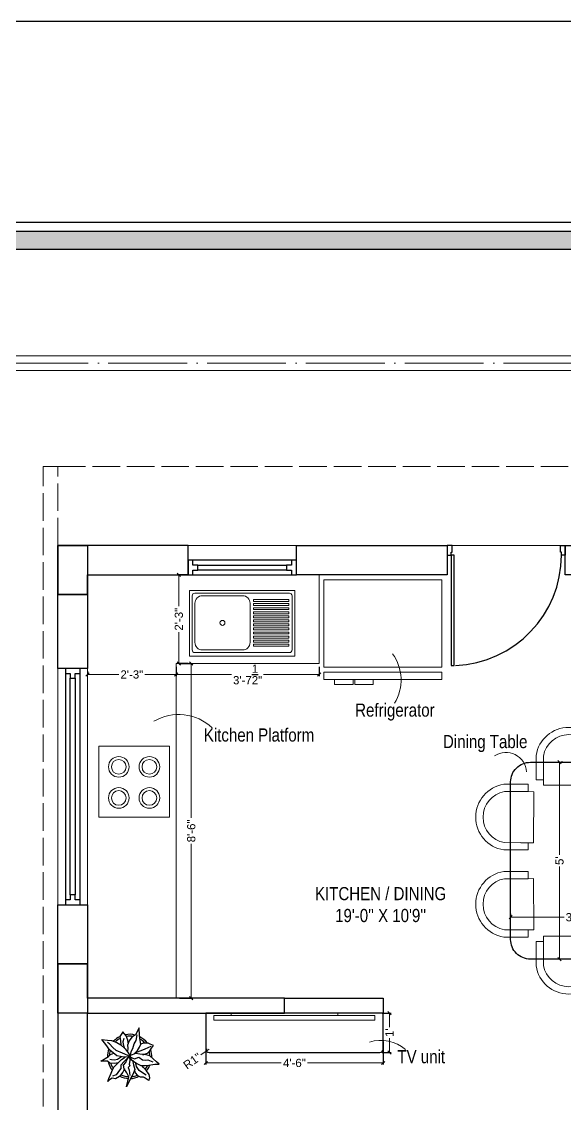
# Model space of a CAD drawing. Header units: millimetres. Extents: x 35877 to 3066687, y -650199 to -40525.
# Drawn here: x 147509 to 147674.5, y -178136.7 to -177806.8 of the extents above; entities that cross this region are included whole.
import ezdxf

# ---------------------------------------------------------------- set-up
doc = ezdxf.new("R2010")
doc.units = ezdxf.units.MM
doc.header["$MEASUREMENT"] = 0
doc.header["$PDMODE"] = 35
doc.linetypes.add('ACAD_ISO02W100', pattern=[15, 12, -3])
doc.linetypes.add('ACAD_ISO04W100', pattern=[30, 24, -3, 0, -3])
doc.layers.get('Defpoints').update_dxf_attribs({"color": 220})
for name, color, linetype in [('AR DOOR', 40, 'Continuous'), ('AR ELE-5', 134, 'Continuous'), ('str coll', 6, 'Continuous')]:
    doc.layers.add(name, color=color, linetype=linetype)
for name, color, linetype, lineweight in [('CENTERLINE ( COLUMN ) ~ DIM', 7, 'Continuous', 9), ('COLUMN', 1, 'Continuous', 30), ('dim05', 1, 'Continuous', 13), ('FIRST FLOOR ( TEXT )', 7, 'Continuous', 9), ('FURNITURE', 32, 'Continuous', 9), ('GROUND FLOOR', 7, 'Continuous', 9), ('GROUND FLOOR  ( PLINE )', 251, 'Continuous', 30), ('Labelling', 1, 'Continuous', 25), ('NAME PLATE', 7, 'Continuous', 25), ('wall', 7, 'Continuous', 30), ('XX~SLAB ( BEAM )~ ( DIM )', 7, 'Continuous', 9)]:
    doc.layers.add(name, color=color, linetype=linetype, lineweight=lineweight)
doc.layers.add('XX~SLAB ( PLINE )', color=251, linetype='Continuous', plot=False)
doc.styles.add('Arial', font='arial.ttf')
doc.styles.add('KATHA', font='swissc.ttf')
doc.styles.get("Standard").update_dxf_attribs({"font": 'arial.ttf', "height": 6})
doc.dimstyles.new('ISO-25', dxfattribs={"dimtxt": 2.5, "dimasz": 1, "dimexe": 0.5, "dimexo": 1, "dimtad": 0, "dimdec": 1, "dimlunit": 4, "dimtxsty": 'Standard', "dimblk": 'OBLIQUE', "dimcen": 2.5, "dimclrd": 1, "dimclre": 1, "dimclrt": 5, "dimadec": 0, "dimazin": 0, "dimtfac": 1, "dimtdec": 1, "dimtmove": 0, "dimatfit": 3, "dimfxl": 1, "dimlwd": -1, "dimarcsym": 0})

# ---------------------------------------------------------------- blocks, each defined once
blk = doc.blocks.new('LAYOUT FILE')
at = {"layer": 'NAME PLATE', "true_color": 0xd39e00}
h = blk.add_hatch(color=42, dxfattribs=at)
h.paths.add_polyline_path([(3346889.83, -513806.18), (3346889.83, -514260.7), (3347535.56, -514260.7), (3347535.56, -513806.18)])
h.paths.add_polyline_path([(3346894.36, -513810.71), (3347531.03, -513810.71), (3347531.03, -514256.17), (3346894.36, -514256.17)], flags=16)
at = {"layer": 'NAME PLATE', "color": 42, "true_color": 0xd39e00}
for points in [[(3346887.56, -513803.91), (3347537.83, -513803.91), (3347537.83, -514262.96), (3346887.56, -514262.96)], [(3346889.83, -513806.18), (3347535.56, -513806.18), (3347535.56, -514260.7), (3346889.83, -514260.7)], [(3346894.36, -513810.71), (3347531.03, -513810.71), (3347531.03, -514256.17), (3346894.36, -514256.17)]]:
    blk.add_lwpolyline(points, close=True, dxfattribs=at)
blk = doc.blocks.new('sf sfs')
at = {"layer": 'FURNITURE', "color": 9, "true_color": 0xc7c8ca, "transparency": 33554687}
blk.add_line((3348685.97, -514612.12), (3348664.42, -514612.12), dxfattribs=at)
blk.add_lwpolyline([(3348664.42, -514612.12), (3348664.42, -514590.57), (3348685.97, -514590.57), (3348685.97, -514612.12)], dxfattribs=at)
for centre, radius in [((3348670.49, -514596.83), 3.14), ((3348670.49, -514596.83), 2.24), ((3348679.82, -514596.83), 3.14), ((3348679.82, -514596.83), 2.24), ((3348670.49, -514606.3), 3.14), ((3348670.49, -514606.3), 2.24), ((3348679.82, -514606.3), 3.14), ((3348679.82, -514606.3), 2.24)]:
    blk.add_circle(centre, radius, dxfattribs=at)
blk = doc.blocks.new('*U116')
for points in [[(-40, 0), (0, 0), (0, 30), (10, 30), (10, 100), (-40, 100)], [(0, 0), (0, -1120), (30, -1120), (30, 0)], [(1160, 0), (1120, 0), (1120, 30), (1110, 30), (1110, 100), (1160, 100)]]:
    blk.add_lwpolyline(points, close=True)
at = {"layer": 'AR ELE-5', "linetype": 'ByBlock', "ltscale": 15}
blk.add_arc((-2, 1), 1122, 272.373, 359.9653, dxfattribs=at)
blk = doc.blocks.new('ARPLS010')
at = {"linetype": 'ByBlock'}
for p, q in [((-0.248, 0.54), (-0.278, 0.467)), ((-0.182, 0.493), (-0.248, 0.54)), ((-0.125, 0.459), (-0.182, 0.493)), ((0.121, 0.605), (-0.013, 0.459)), ((0.091, 0.447), (0.125, 0.522)), ((0.179, 0.666), (0.121, 0.605)), ((0.174, 0.573), (0.179, 0.666)), ((0.2, 0.432), (0.174, 0.573)), ((-0.278, 0.254), (-0.362, 0.24)), ((-0.295, 0.42), (-0.302, 0.309)), ((-0.302, 0.309), (-0.276, 0.258)), ((-0.278, 0.467), (-0.295, 0.42)), ((-0.21, 0.227), (-0.278, 0.254)), ((-0.222, 0.484), (-0.164, 0.347)), ((-0.164, 0.347), (-0.139, 0.295)), ((-0.139, 0.295), (-0.08, 0.131)), ((-0.072, 0.404), (-0.125, 0.459)), ((-0.038, 0.302), (-0.072, 0.404)), ((-0.044, 0.336), (-0.049, 0.232)), ((-0.013, 0.459), (-0.044, 0.336)), ((0.015, 0.209), (0.08, 0.288)), ((0.077, 0.412), (0.091, 0.447)), ((0.082, 0.358), (0.077, 0.412)), ((0.08, 0.288), (0.082, 0.358)), ((0.16, 0.165), (0.204, 0.254)), ((0.203, 0.352), (0.2, 0.432)), ((0.204, 0.254), (0.203, 0.352)), ((0.252, 0.313), (0.216, 0.287)), ((0.33, 0.38), (0.252, 0.313)), ((0.356, 0.269), (0.318, 0.213)), ((0.409, 0.44), (0.33, 0.38)), ((0.425, 0.373), (0.356, 0.269)), ((0.484, 0.459), (0.409, 0.44)), ((0.459, 0.303), (0.485, 0.354)), ((0.459, 0.236), (0.459, 0.303)), ((0.542, 0.434), (0.484, 0.459)), ((0.485, 0.354), (0.533, 0.42)), ((0.533, 0.42), (0.542, 0.434)), ((-0.469, 0.226), (-0.643, 0.216)), ((-0.643, 0.216), (-0.485, 0.134)), ((-0.359, 0.148), (-0.49, 0.172)), ((-0.485, 0.134), (-0.433, 0.051)), ((-0.362, 0.24), (-0.469, 0.226)), ((-0.433, 0.051), (-0.349, -0.011)), ((-0.287, 0.106), (-0.359, 0.148)), ((-0.18, 0.073), (-0.287, 0.106)), ((-0.132, 0.18), (-0.21, 0.227)), ((-0.111, 0.036), (-0.18, 0.073)), ((-0.063, 0.111), (-0.132, 0.18)), ((-0.013, 0.022), (-0.111, 0.036)), ((-0.084, -0.034), (0.007, 0.018)), ((0.003, 0.011), (-0.076, -0.16)), ((-0.049, 0.232), (-0.065, 0.135)), ((-0.065, 0.135), (-0.024, 0.018)), ((-0.024, 0.018), (0.009, 0.005)), ((0.006, -0.002), (0.068, 0.032)), ((0.007, 0.018), (0.02, -0.121)), ((0.009, 0.005), (0.056, 0.114)), ((0.056, 0.114), (0.015, 0.209)), ((0.017, -0.002), (0.091, 0.009)), ((0.068, 0.032), (0.16, 0.165)), ((0.088, 0.065), (0.187, 0.091)), ((0.091, 0.009), (0.173, -0.011)), ((0.227, 0.157), (0.132, 0.131)), ((0.173, -0.011), (0.212, 0.004)), ((0.187, 0.091), (0.297, 0.116)), ((0.212, 0.004), (0.252, -0.03)), ((0.318, 0.213), (0.227, 0.157)), ((0.297, 0.116), (0.408, 0.071)), ((0.309, 0.109), (0.368, 0.128)), ((0.309, -0.01), (0.43, 0.006)), ((0.368, 0.128), (0.432, 0.176)), ((0.408, 0.071), (0.482, 0.024)), ((0.432, 0.176), (0.459, 0.236)), ((0.482, 0.024), (0.689, -0.072)), ((-0.464, -0.073), (-0.558, -0.152)), ((-0.558, -0.152), (-0.517, -0.172)), ((-0.517, -0.172), (-0.447, -0.216)), ((-0.366, -0.036), (-0.464, -0.073)), ((-0.447, -0.216), (-0.363, -0.202)), ((-0.336, -0.142), (-0.413, -0.121)), ((-0.306, -0.033), (-0.366, -0.036)), ((-0.363, -0.202), (-0.263, -0.2)), ((-0.349, -0.011), (-0.256, -0.05)), ((-0.269, -0.135), (-0.336, -0.142)), ((-0.318, -0.29), (-0.259, -0.2)), ((-0.193, -0.113), (-0.269, -0.135)), ((-0.259, -0.2), (-0.168, -0.1)), ((-0.256, -0.05), (-0.185, -0.038)), ((-0.185, -0.038), (-0.114, -0.046)), ((-0.168, -0.1), (-0.084, -0.034)), ((-0.076, -0.16), (-0.138, -0.304)), ((-0.114, -0.046), (-0.093, -0.036)), ((0.02, -0.121), (-0.017, -0.291)), ((0.059, -0.27), (0.005, -0.185)), ((0.01, -0.014), (0.017, -0.002)), ((0.078, -0.064), (0.01, -0.014)), ((0.016, -0.023), (0.116, -0.122)), ((0.07, -0.179), (0.018, -0.1)), ((0.121, -0.239), (0.07, -0.179)), ((0.138, -0.083), (0.078, -0.064)), ((0.116, -0.122), (0.201, -0.195)), ((0.184, -0.299), (0.121, -0.239)), ((0.197, -0.135), (0.138, -0.083)), ((0.283, -0.123), (0.197, -0.135)), ((0.201, -0.195), (0.272, -0.198)), ((0.252, -0.03), (0.309, -0.01)), ((0.272, -0.198), (0.311, -0.225)), ((0.277, -0.114), (0.357, -0.156)), ((0.37, -0.064), (0.283, -0.123)), ((0.311, -0.225), (0.415, -0.304)), ((0.357, -0.156), (0.455, -0.226)), ((0.462, -0.021), (0.37, -0.064)), ((0.455, -0.226), (0.503, -0.317)), ((0.689, -0.072), (0.462, -0.021)), ((-0.368, -0.496), (-0.363, -0.408)), ((-0.363, -0.408), (-0.318, -0.29)), ((-0.287, -0.45), (-0.314, -0.498)), ((-0.199, -0.38), (-0.287, -0.45)), ((-0.141, -0.446), (-0.269, -0.533)), ((-0.138, -0.304), (-0.199, -0.38)), ((-0.017, -0.291), (-0.141, -0.446)), ((-0.042, -0.432), (-0.071, -0.352)), ((0.002, -0.48), (-0.042, -0.432)), ((0.104, -0.646), (0.002, -0.48)), ((0.08, -0.342), (0.059, -0.27)), ((0.064, -0.446), (0.066, -0.407)), ((0.066, -0.407), (0.08, -0.342)), ((0.15, -0.445), (0.106, -0.5)), ((0.141, -0.261), (0.16, -0.336)), ((0.16, -0.336), (0.15, -0.445)), ((0.252, -0.362), (0.184, -0.299)), ((0.376, -0.416), (0.252, -0.362)), ((0.502, -0.472), (0.376, -0.416)), ((0.415, -0.304), (0.447, -0.388)), ((0.503, -0.317), (0.494, -0.398)), ((0.494, -0.398), (0.528, -0.452)), ((0.567, -0.494), (0.502, -0.472)), ((0.528, -0.452), (0.567, -0.494)), ((-0.382, -0.625), (-0.368, -0.496)), ((-0.269, -0.533), (-0.382, -0.625)), ((0.106, -0.5), (0.104, -0.646))]:
    blk.add_line(p, q, dxfattribs=at)
for radius, start, end in [(0.5, 87.2367, 107.9154), (0.5, 126.2799, 152.7042), (0.458, 130.7647, 148.9789), (0.458, 91.6596, 104.0784), (0.5, 49.0791, 67.0324), (0.458, 49.8461, 63.9764), (0.5, 164.9216, 191.0302), (0.458, 169.9629, 188.6517), (0.458, 5.0517, 21.9108), (0.5, 1.3782, 25.7565), (0.5, 205.1623, 226.3204), (0.458, 207.232, 224.0819), (0.458, 334.5625, 357.1532), (0.5, 333.6991, 357.5577), (0.5, 249.553, 272.4234), (0.458, 252.8522, 267.711), (0.5, 283.5324, 308.8712), (0.458, 289.266, 306.1107)]:
    blk.add_arc((0, 0), radius, start, end, dxfattribs=at)
blk = doc.blocks.new('SED S')
at = {"layer": 'FURNITURE', "color": 9, "true_color": 0xc7c8ca, "transparency": 33554687, "elevation": -0.07, "flags": 128}
for points in [[(3340639.61, -514630.85), (3340639.61, -514629.27), (3340645.24, -514629.27), (3340645.24, -514630.85)], [(3340645.71, -514630.85), (3340645.71, -514629.27), (3340651.34, -514629.27), (3340651.34, -514630.85)]]:
    blk.add_lwpolyline(points, dxfattribs=at)
at = {"layer": 'FURNITURE', "color": 9, "true_color": 0xc7c8ca, "transparency": 33554687, "elevation": -0.07}
for points in [[(3340618.66, -514630.85), (3340618.66, -514633.06), (3340654.66, -514633.06), (3340654.66, -514630.85)], [(3340618.66, -514634.61), (3340618.66, -514661.17), (3340654.66, -514661.17), (3340654.66, -514634.61)]]:
    blk.add_lwpolyline(points, close=True, dxfattribs=at)
blk = doc.blocks.new('SD DSD')
at = {"layer": 'FURNITURE', "color": 9, "true_color": 0xc7c8ca, "transparency": 33554687}
for p, q in [((3348486.7, -514623.32), (3348486.68, -514619.42)), ((3348502.23, -514619.34), (3348502.25, -514623.25)), ((3348483.69, -514625.26), (3348479.79, -514625.25)), ((3348483.69, -514625.26), (3348483.66, -514640.81)), ((3348486.7, -514623.32), (3348502.25, -514623.25)), ((3348505.76, -514625.26), (3348509.66, -514625.25)), ((3348505.76, -514625.26), (3348505.79, -514640.81)), ((3348479.75, -514640.8), (3348483.66, -514640.81)), ((3348509.7, -514640.8), (3348505.79, -514640.81)), ((3348479.75, -514651.77), (3348483.66, -514651.76)), ((3348483.69, -514667.31), (3348483.66, -514651.76)), ((3348505.76, -514667.31), (3348505.79, -514651.76)), ((3348509.7, -514651.77), (3348505.79, -514651.76)), ((3348483.69, -514667.31), (3348479.79, -514667.32)), ((3348505.76, -514667.31), (3348509.66, -514667.32)), ((3348486.7, -514669.25), (3348486.68, -514673.16)), ((3348486.7, -514669.25), (3348502.25, -514669.32)), ((3348502.23, -514673.23), (3348502.25, -514669.32))]:
    blk.add_line(p, q, dxfattribs=at)
at = {"layer": 'FURNITURE', "color": 9, "true_color": 0xc7c8ca, "transparency": 33554687, "flags": 128}
for points in [[(3348502.23, -514621.56), (3348504.46, -514621.55), (3348504.42, -514614.17, 0.853613), (3348484.42, -514614.22), (3348484.46, -514621.65), (3348486.68, -514621.64)], [(3348502.22, -514619.34), (3348502.23, -514621.56), (3348502.2, -514614.36, 0.835758), (3348486.65, -514614.39), (3348486.67, -514619.42), (3348486.68, -514621.64)], [(3348481.97, -514640.8), (3348481.97, -514643.02), (3348474.58, -514643.01, -0.853613), (3348474.58, -514623.01), (3348482.01, -514623.02), (3348482.01, -514625.25)], [(3348479.75, -514640.79), (3348481.97, -514640.8), (3348474.77, -514640.78, -0.835758), (3348474.76, -514625.23), (3348479.79, -514625.24), (3348482.01, -514625.25)], [(3348507.48, -514640.8), (3348507.48, -514643.02), (3348514.87, -514643.01, 0.853613), (3348514.87, -514623.01), (3348507.44, -514623.02), (3348507.44, -514625.25)], [(3348509.7, -514640.79), (3348507.48, -514640.8), (3348514.68, -514640.78, 0.835758), (3348514.69, -514625.23), (3348509.66, -514625.24), (3348507.44, -514625.25)], [(3348481.97, -514651.77), (3348481.97, -514649.55), (3348474.58, -514649.57, 0.853613), (3348474.58, -514669.57), (3348482.01, -514669.55), (3348482.01, -514667.32)], [(3348479.75, -514651.78), (3348481.97, -514651.77), (3348474.77, -514651.79, 0.835758), (3348474.76, -514667.34), (3348479.79, -514667.33), (3348482.01, -514667.33)], [(3348507.48, -514651.77), (3348507.48, -514649.55), (3348514.87, -514649.57, -0.853613), (3348514.87, -514669.57), (3348507.44, -514669.55), (3348507.44, -514667.32)], [(3348509.7, -514651.78), (3348507.48, -514651.77), (3348514.68, -514651.79, -0.835758), (3348514.69, -514667.34), (3348509.66, -514667.33), (3348507.44, -514667.33)], [(3348502.23, -514671.01), (3348504.46, -514671.02), (3348504.42, -514678.4, -0.853613), (3348484.42, -514678.36), (3348484.46, -514670.92), (3348486.68, -514670.93)], [(3348502.22, -514673.23), (3348502.23, -514671.01), (3348502.2, -514678.21, -0.835758), (3348486.65, -514678.18), (3348486.67, -514673.16), (3348486.68, -514670.93)]]:
    blk.add_lwpolyline(points, format="xyb", dxfattribs=at)
at = {"layer": 'FURNITURE', "color": 9, "lineweight": 30, "true_color": 0xc7c8ca, "transparency": 33554687}
blk.add_lwpolyline([(3348506.78, -514676.29), (3348482.68, -514676.29, -0.414214), (3348476.68, -514670.29), (3348476.68, -514622.29, -0.414214), (3348482.68, -514616.29), (3348506.78, -514616.29, -0.414214), (3348512.78, -514622.29), (3348512.78, -514670.29, -0.414214)], format="xyb", close=True, dxfattribs=at)
blk = doc.blocks.new('_Oblique')
at = {"layer": 'wall', "color": 0, "lineweight": -2}
blk.add_line((-0.5, -0.5), (0.5, 0.5), dxfattribs=at)
blk = doc.blocks.new('*D163')
at = {"layer": 'Defpoints', "color": 0, "lineweight": 30, "transparency": 16777216}
for p in [(147556.02, -178002.35), (147599.52, -178002.35), (147556.02, -178005.7)]:
    blk.add_point(p, dxfattribs=at)
at = {"layer": 'dim05', "color": 1, "linetype": 'Continuous', "lineweight": -2, "transparency": 16777216}
for p, q in [((147556.02, -178003.35), (147556.02, -178006.2)), ((147599.52, -178003.35), (147599.52, -178006.2))]:
    blk.add_line(p, q, dxfattribs=at)
at = {"layer": 'dim05', "color": 1, "linetype": 'Continuous', "transparency": 16777216}
for p, q in [((147556.02, -178005.7), (147572.91, -178005.7)), ((147599.52, -178005.7), (147582.63, -178005.7))]:
    blk.add_line(p, q, dxfattribs=at)
at = {"layer": 'dim05', "color": 1, "transparency": 16777216, "rotation": 180}
blk.add_blockref('_Oblique', (147556.02, -178005.7), dxfattribs=at)
at = {"layer": 'dim05', "color": 1, "transparency": 16777216}
blk.add_blockref('_Oblique', (147599.52, -178005.7), dxfattribs=at)
at = {"layer": 'dim05', "color": 5, "lineweight": 25, "transparency": 16777216, "insert": (147577.77, -178005.7), "char_height": 2.5, "attachment_point": 5, "style": 'Arial'}
blk.add_mtext('3\'-7{\\H1x;\\S1/2;}"', dxfattribs=at)
blk = doc.blocks.new('*D164')
at = {"layer": 'Defpoints', "color": 0, "lineweight": 30, "transparency": 16777216}
for p in [(147556.02, -178002.35), (147556.02, -178104.35), (147560.62, -178104.35)]:
    blk.add_point(p, dxfattribs=at)
at = {"layer": 'dim05', "color": 1, "linetype": 'Continuous', "lineweight": -2, "transparency": 16777216}
for p, q in [((147557.02, -178002.35), (147561.12, -178002.35)), ((147557.02, -178104.35), (147561.12, -178104.35))]:
    blk.add_line(p, q, dxfattribs=at)
at = {"layer": 'dim05', "color": 1, "linetype": 'Continuous', "transparency": 16777216}
for p, q in [((147560.62, -178002.35), (147560.62, -178049.4)), ((147560.62, -178104.35), (147560.62, -178057.3))]:
    blk.add_line(p, q, dxfattribs=at)
at = {"layer": 'dim05', "color": 1, "transparency": 16777216}
for p, rotation in [((147560.62, -178002.35), 90), ((147560.62, -178104.35), 270)]:
    blk.add_blockref('_Oblique', p, dxfattribs=dict(at, rotation=rotation))
at = {"layer": 'dim05', "color": 5, "lineweight": 25, "transparency": 16777216, "insert": (147560.62, -178053.35), "char_height": 2.5, "attachment_point": 5, "rotation": 90, "style": 'Arial'}
blk.add_mtext('8\'-6"', dxfattribs=at)
blk = doc.blocks.new('*D165')
at = {"layer": 'Defpoints', "color": 0, "lineweight": 30, "transparency": 16777216}
for p in [(147529.02, -178005.7), (147529.02, -178005.7), (147556.02, -178005.7)]:
    blk.add_point(p, dxfattribs=at)
at = {"layer": 'dim05', "color": 1, "linetype": 'Continuous', "lineweight": -2, "transparency": 16777216}
for p, q in [((147529.02, -178004.7), (147529.02, -178005.2)), ((147556.02, -178004.7), (147556.02, -178005.2))]:
    blk.add_line(p, q, dxfattribs=at)
at = {"layer": 'dim05', "color": 1, "linetype": 'Continuous', "transparency": 16777216}
for p, q in [((147529.02, -178005.7), (147538.55, -178005.7)), ((147556.02, -178005.7), (147546.49, -178005.7))]:
    blk.add_line(p, q, dxfattribs=at)
at = {"layer": 'dim05', "color": 1, "transparency": 16777216, "rotation": 180}
blk.add_blockref('_Oblique', (147529.02, -178005.7), dxfattribs=at)
at = {"layer": 'dim05', "color": 1, "transparency": 16777216}
blk.add_blockref('_Oblique', (147556.02, -178005.7), dxfattribs=at)
at = {"layer": 'dim05', "color": 5, "lineweight": 25, "transparency": 16777216, "insert": (147542.52, -178005.7), "char_height": 2.5, "attachment_point": 5, "style": 'Arial'}
blk.add_mtext('2\'-3"', dxfattribs=at)
blk = doc.blocks.new('*D166')
at = {"layer": 'Defpoints', "color": 0, "lineweight": 30, "transparency": 16777216}
for p in [(147556.84, -177975.35), (147560.37, -177975.35), (147560.62, -178002.35)]:
    blk.add_point(p, dxfattribs=at)
at = {"layer": 'dim05', "color": 1, "linetype": 'Continuous', "lineweight": -2, "transparency": 16777216}
for p, q in [((147559.37, -177975.35), (147556.34, -177975.35)), ((147559.62, -178002.35), (147556.34, -178002.35))]:
    blk.add_line(p, q, dxfattribs=at)
at = {"layer": 'dim05', "color": 1, "linetype": 'Continuous', "transparency": 16777216}
for p, q in [((147556.84, -177975.35), (147556.84, -177984.88)), ((147556.84, -178002.35), (147556.84, -177992.82))]:
    blk.add_line(p, q, dxfattribs=at)
at = {"layer": 'dim05', "color": 1, "transparency": 16777216}
for p, rotation in [((147556.84, -177975.35), 90), ((147556.84, -178002.35), 270)]:
    blk.add_blockref('_Oblique', p, dxfattribs=dict(at, rotation=rotation))
at = {"layer": 'dim05', "color": 5, "lineweight": 25, "transparency": 16777216, "insert": (147556.84, -177988.85), "char_height": 2.5, "attachment_point": 5, "rotation": 90, "style": 'Arial'}
blk.add_mtext('2\'-3"', dxfattribs=at)
blk = doc.blocks.new('*D167')
at = {"layer": 'Defpoints', "color": 0, "lineweight": 30, "transparency": 16777216}
for p in [(147672.72, -178032.43), (147672.72, -178092.43), (147672.75, -178092.43)]:
    blk.add_point(p, dxfattribs=at)
at = {"layer": 'dim05', "color": 1, "linetype": 'Continuous', "transparency": 16777216}
for p, q in [((147672.75, -178032.43), (147672.75, -178060.65)), ((147672.75, -178092.43), (147672.75, -178064.2))]:
    blk.add_line(p, q, dxfattribs=at)
at = {"layer": 'dim05', "color": 1, "linetype": 'Continuous', "lineweight": -2, "transparency": 16777216}
for p, q in [((147673.72, -178032.43), (147673.25, -178032.43)), ((147673.72, -178092.43), (147673.25, -178092.43))]:
    blk.add_line(p, q, dxfattribs=at)
at = {"layer": 'dim05', "color": 1, "transparency": 16777216}
for p, rotation in [((147672.75, -178032.43), 90), ((147672.75, -178092.43), 270)]:
    blk.add_blockref('_Oblique', p, dxfattribs=dict(at, rotation=rotation))
at = {"layer": 'dim05', "color": 5, "lineweight": 25, "transparency": 16777216, "insert": (147672.75, -178062.43), "char_height": 2.5, "attachment_point": 5, "rotation": 90, "style": 'Arial'}
blk.add_mtext("5'", dxfattribs=at)
blk = doc.blocks.new('*D168')
at = {"layer": 'Defpoints', "color": 0, "lineweight": 30, "transparency": 16777216}
for p in [(147657.87, -178079.67), (147693.97, -178079.67), (147693.97, -178079.67)]:
    blk.add_point(p, dxfattribs=at)
at = {"layer": 'dim05', "color": 1, "linetype": 'Continuous', "lineweight": -2, "transparency": 16777216}
for p, q in [((147657.87, -178078.67), (147657.87, -178079.17)), ((147693.97, -178078.67), (147693.97, -178079.17))]:
    blk.add_line(p, q, dxfattribs=at)
at = {"layer": 'dim05', "color": 1, "linetype": 'Continuous', "transparency": 16777216}
for p, q in [((147657.87, -178079.67), (147674.14, -178079.67)), ((147693.97, -178079.67), (147677.69, -178079.67))]:
    blk.add_line(p, q, dxfattribs=at)
at = {"layer": 'dim05', "color": 1, "transparency": 16777216, "rotation": 180}
blk.add_blockref('_Oblique', (147657.87, -178079.67), dxfattribs=at)
at = {"layer": 'dim05', "color": 1, "transparency": 16777216}
blk.add_blockref('_Oblique', (147693.97, -178079.67), dxfattribs=at)
at = {"layer": 'dim05', "color": 5, "lineweight": 25, "transparency": 16777216, "insert": (147675.92, -178079.67), "char_height": 2.5, "attachment_point": 5, "style": 'Arial'}
blk.add_mtext("3'", dxfattribs=at)
blk = doc.blocks.new('*D174')
at = {"layer": 'Defpoints', "color": 0, "lineweight": 30, "transparency": 16777216}
for p in [(147565.02, -178116.55), (147619.02, -178116.55), (147619.02, -178124.07)]:
    blk.add_point(p, dxfattribs=at)
at = {"layer": 'dim05', "color": 1, "linetype": 'Continuous', "lineweight": -2, "transparency": 16777216}
for p, q in [((147565.02, -178117.55), (147565.02, -178124.57)), ((147619.02, -178117.55), (147619.02, -178124.57))]:
    blk.add_line(p, q, dxfattribs=at)
at = {"layer": 'dim05', "color": 1, "linetype": 'Continuous', "transparency": 16777216}
for p, q in [((147565.02, -178124.07), (147588.02, -178124.07)), ((147619.02, -178124.07), (147596.02, -178124.07))]:
    blk.add_line(p, q, dxfattribs=at)
at = {"layer": 'dim05', "color": 1, "transparency": 16777216, "rotation": 180}
blk.add_blockref('_Oblique', (147565.02, -178124.07), dxfattribs=at)
at = {"layer": 'dim05', "color": 1, "transparency": 16777216}
blk.add_blockref('_Oblique', (147619.02, -178124.07), dxfattribs=at)
at = {"layer": 'dim05', "color": 5, "lineweight": 25, "transparency": 16777216, "insert": (147592.02, -178124.07), "char_height": 2.5, "attachment_point": 5, "style": 'Arial'}
blk.add_mtext('4\'-6"', dxfattribs=at)
blk = doc.blocks.new('*D175')
at = {"layer": 'Defpoints', "color": 0, "lineweight": 30, "transparency": 16777216}
for p in [(147617.71, -178108.85), (147617.71, -178120.85), (147620.96, -178120.85)]:
    blk.add_point(p, dxfattribs=at)
at = {"layer": 'dim05', "color": 1, "linetype": 'Continuous', "lineweight": -2, "transparency": 16777216}
for p, q in [((147618.71, -178108.85), (147621.46, -178108.85)), ((147618.71, -178120.85), (147621.46, -178120.85))]:
    blk.add_line(p, q, dxfattribs=at)
at = {"layer": 'dim05', "color": 1, "linetype": 'Continuous', "transparency": 16777216}
for p, q in [((147620.96, -178108.85), (147620.96, -178113.19)), ((147620.96, -178120.85), (147620.96, -178116.51))]:
    blk.add_line(p, q, dxfattribs=at)
at = {"layer": 'dim05', "color": 1, "transparency": 16777216}
for p, rotation in [((147620.96, -178108.85), 90), ((147620.96, -178120.85), 270)]:
    blk.add_blockref('_Oblique', p, dxfattribs=dict(at, rotation=rotation))
at = {"layer": 'dim05', "color": 5, "lineweight": 25, "transparency": 16777216, "insert": (147620.96, -178114.85), "char_height": 2.5, "attachment_point": 5, "rotation": 90, "style": 'Arial'}
blk.add_mtext("1'", dxfattribs=at)
blk = doc.blocks.new('*D176')
at = {"layer": 'Defpoints', "color": 0, "lineweight": 30, "transparency": 16777216}
for p in [(147565.2, -178120.43), (147566.02, -178119.85)]:
    blk.add_point(p, dxfattribs=at)
at = {"layer": 'dim05', "color": 1, "linetype": 'Continuous', "transparency": 16777216}
for p in [(147563.57, -178121.58), (147566.02, -178119.85)]:
    blk.add_line(p, (147565.2, -178120.43), dxfattribs=at)
at = {"layer": 'dim05', "color": 1, "transparency": 16777216, "rotation": 35.21119035371069}
blk.add_blockref('_Oblique', (147565.2, -178120.43), dxfattribs=at)
at = {"layer": 'dim05', "color": 5, "lineweight": 25, "transparency": 16777216, "insert": (147560.91, -178123.46), "char_height": 2.5, "attachment_point": 5, "rotation": 35.2112, "style": 'Arial'}
blk.add_mtext('R1"', dxfattribs=at)

msp = doc.modelspace()

# ---------------------------------------------------------------- linework, layer by layer
at = {"lineweight": 9}
for points in [[(147605.239, -178109.614), (147605.239, -178108.849), (147572.802, -178108.849), (147572.802, -178109.614)], [(147616.52, -178111.061), (147616.52, -178109.614), (147567.52, -178109.614), (147567.52, -178111.061)]]:
    msp.add_lwpolyline(points, close=True, dxfattribs=at)
at = {"layer": 'CENTERLINE ( COLUMN ) ~ DIM'}
for p, q in [((147520.02, -177981.349), (147529.02, -177981.349)), ((147520.02, -178003.849), (147529.02, -178003.849)), ((147520.02, -178075.849), (147529.02, -178075.849))]:
    msp.add_line(p, q, dxfattribs=at)
at = {"layer": 'COLUMN'}
for points in [[(147520.02, -177966.349), (147529.02, -177966.349), (147529.02, -177981.349), (147520.02, -177981.349)], [(147674.52, -177966.349), (147683.52, -177966.349), (147683.52, -177975.349), (147674.52, -177975.349)], [(147520.02, -178093.849), (147529.02, -178093.849), (147529.02, -178108.849), (147520.02, -178108.849)]]:
    msp.add_lwpolyline(points, close=True, dxfattribs=at)
at = {"layer": 'FURNITURE'}
for p, q in [((147561.68, -177980.907, -0.001), (147590.528, -177980.907, -0.001)), ((147560.905, -177998.223, -0.001), (147560.905, -177981.681, -0.001)), ((147561.714, -177995.899, -0.001), (147561.714, -177984.005, -0.001)), ((147564.037, -177981.681, -0.001), (147576.204, -177981.681, -0.001)), ((147578.528, -177984.005, -0.001), (147578.528, -177995.899, -0.001)), ((147591.303, -177981.681, -0.001), (147591.303, -177998.223, -0.001)), ((147590.528, -177998.997, -0.001), (147561.68, -177998.997, -0.001)), ((147576.204, -177998.223, -0.001), (147564.037, -177998.223, -0.001))]:
    msp.add_line(p, q, dxfattribs=at)
at = {"layer": 'FURNITURE', "elevation": -0.001}
for points in [[(147560.121, -178000.132), (147592.121, -178000.132), (147592.121, -177980.132), (147560.121, -177980.132)], [(147579.551, -177982.861), (147590.28, -177982.861), (147590.28, -177983.449), (147579.551, -177983.449)], [(147579.551, -177984.097), (147590.28, -177984.097), (147590.28, -177984.684), (147579.551, -177984.684)], [(147579.551, -177985.333), (147590.28, -177985.333), (147590.28, -177985.92), (147579.551, -177985.92)], [(147579.551, -177986.569), (147590.28, -177986.569), (147590.28, -177987.156), (147579.551, -177987.156)], [(147579.551, -177987.805), (147590.28, -177987.805), (147590.28, -177988.392), (147579.551, -177988.392)], [(147579.551, -177989.041), (147590.28, -177989.041), (147590.28, -177989.628), (147579.551, -177989.628)], [(147579.551, -177990.276), (147590.28, -177990.276), (147590.28, -177990.863), (147579.551, -177990.863)], [(147579.551, -177991.512), (147590.28, -177991.512), (147590.28, -177992.099), (147579.551, -177992.099)], [(147579.551, -177992.748), (147590.28, -177992.748), (147590.28, -177993.335), (147579.551, -177993.335)], [(147579.551, -177993.984), (147590.28, -177993.984), (147590.28, -177994.571), (147579.551, -177994.571)], [(147579.551, -177995.22), (147590.28, -177995.22), (147590.28, -177995.807), (147579.551, -177995.807)], [(147579.551, -177996.455), (147590.28, -177996.455), (147590.28, -177997.043), (147579.551, -177997.043)]]:
    msp.add_lwpolyline(points, close=True, dxfattribs=at)
at = {"layer": 'FURNITURE', "lineweight": 30}
msp.add_lwpolyline([(147589.02, -178104.349), (147619.02, -178104.349), (147619.02, -178108.849), (147589.02, -178108.849)], close=True, dxfattribs=at)
msp.add_lwpolyline([(147619.02, -178119.849), (147619.02, -178108.849), (147565.02, -178108.849), (147565.02, -178119.849, 0.4142136), (147566.02, -178120.849), (147618.02, -178120.849, 0.4142136)], format="xyb", close=True, dxfattribs=at)
at = {"layer": 'FURNITURE'}
msp.add_circle((147570.121, -177989.952, -0.001), 0.762, dxfattribs=at)
for centre, radius, start, end in [((147561.68, -177981.681, -0.001), 0.775, 90, 180), ((147590.528, -177981.681, -0.001), 0.775, 0, 90), ((147564.037, -177984.005, -0.001), 2.324, 90, 180), ((147576.204, -177984.005, -0.001), 2.324, 0, 90), ((147564.037, -177995.899, -0.001), 2.324, 180, 270), ((147576.204, -177995.899, -0.001), 2.324, 270, 0), ((147561.68, -177998.223, -0.001), 0.775, 180, 270), ((147590.528, -177998.223, -0.001), 0.775, 270, 0)]:
    msp.add_arc(centre, radius, start, end, dxfattribs=at)
at = {"layer": 'FURNITURE', "color": 240, "lineweight": 0, "ltscale": 10, "true_color": 0xed1f24}
for centre, radius, start, end in [((147610.838, -178007.374), 13.656, 328.66057, 35.99809), ((147556.812, -178032.83), 14.93, 47.02334, 120.4468), ((147656.444, -178035.737), 6.281, 3.88024, 123.25547), ((147618.323, -178128.806), 11.635, 49.57528, 107.2009)]:
    msp.add_arc(centre, radius, start, end, dxfattribs=at)
at = {"layer": 'GROUND FLOOR'}
for p, q in [((147420.27, -177908.599), (147920.52, -177908.599)), ((147424.77, -177913.099), (147920.52, -177913.099)), ((147520.02, -177966.349), (147520.02, -178258.849)), ((147920.52, -177966.349), (147520.02, -177966.349)), ((147638.52, -177966.349), (147638.52, -177975.349)), ((147674.52, -177966.349), (147674.52, -177975.349)), ((147529.02, -177975.349), (147529.02, -178095.349)), ((147638.52, -177975.349), (147529.02, -177975.349)), ((147757.02, -177975.349), (147674.52, -177975.349)), ((147529.02, -178003.849), (147520.02, -178003.849)), ((147529.02, -178075.849), (147520.02, -178075.849)), ((147589.02, -178104.349), (147529.02, -178104.349)), ((147589.02, -178104.349), (147589.02, -178108.849)), ((147529.02, -178108.849), (147529.02, -178258.849)), ((147589.02, -178108.849), (147529.02, -178108.849))]:
    msp.add_line(p, q, dxfattribs=at)
at = {"layer": 'GROUND FLOOR', "linetype": 'ACAD_ISO02W100', "ltscale": 0.7}
msp.add_line((147520.02, -177966.349), (147520.02, -177942.349), dxfattribs=at)
at = {"layer": 'GROUND FLOOR', "color": 1, "linetype": 'ACAD_ISO04W100'}
msp.add_lwpolyline([(147920.52, -177910.849), (147422.52, -177910.849), (147422.52, -178373.349), (147920.52, -178373.349)], dxfattribs=at)
at = {"layer": 'GROUND FLOOR', "color": 1, "linetype": 'ACAD_ISO02W100', "ltscale": 0.7}
msp.add_lwpolyline([(147679.02, -178258.849), (147679.02, -178294.849), (147515.52, -178294.849), (147515.52, -177942.349), (147520.02, -177942.349)], dxfattribs=at)
at = {"layer": 'GROUND FLOOR', "linetype": 'ACAD_ISO02W100', "ltscale": 0.7}
msp.add_lwpolyline([(147520.02, -177942.349), (147916.02, -177942.349)], dxfattribs=at)
at = {"layer": 'GROUND FLOOR  ( PLINE )'}
for points in [[(147559.621, -177966.349), (147520.02, -177966.349), (147520.02, -177981.349), (147529.02, -177981.349), (147529.02, -177975.349), (147559.621, -177975.349)], [(147592.621, -177966.349), (147638.52, -177966.349), (147638.52, -177975.349), (147592.621, -177975.349)], [(147529.02, -178003.849), (147520.02, -178003.849), (147520.02, -177981.349), (147529.02, -177981.349)], [(147529.02, -178093.849), (147520.02, -178093.849), (147520.02, -178075.849), (147529.02, -178075.849)], [(147529.02, -178108.849), (147589.02, -178108.849), (147589.02, -178104.349), (147529.02, -178104.349), (147529.02, -178093.849), (147520.02, -178093.849), (147520.02, -178138.849), (147529.02, -178138.849)]]:
    msp.add_lwpolyline(points, close=True, dxfattribs=at)
at = {"layer": 'XX~SLAB ( BEAM )~ ( DIM )'}
for p, q in [((147599.52, -178002.349), (147599.52, -177975.349)), ((147556.02, -178104.349), (147556.02, -178002.349)), ((147556.02, -178002.349), (147599.52, -178002.349))]:
    msp.add_line(p, q, dxfattribs=at)
at = {"layer": 'XX~SLAB ( BEAM )~ ( DIM )', "color": 240, "lineweight": 30, "true_color": 0xed1f24}
msp.add_lwpolyline([(150048.226, -177806.756), (147265.341, -177806.756), (147265.341, -178459.813), (150048.226, -178459.813)], close=True, dxfattribs=at)
at = {"layer": 'XX~SLAB ( PLINE )'}
for points in [[(147559.621, -177975.349), (147561.121, -177975.349), (147561.121, -177973.849), (147562.621, -177973.849), (147562.621, -177972.349), (147589.621, -177972.349), (147589.621, -177973.849), (147591.121, -177973.849), (147591.121, -177975.349), (147592.621, -177975.349), (147592.621, -177970.849), (147591.121, -177970.849), (147591.121, -177972.349), (147589.621, -177972.349), (147589.621, -177973.849), (147562.621, -177973.849), (147562.621, -177972.349), (147561.121, -177972.349), (147561.121, -177970.849), (147559.621, -177970.849), (147559.621, -177975.349), (147592.621, -177975.349), (147592.621, -177970.849), (147559.621, -177970.849)], [(147526.77, -178075.849), (147526.77, -178074.349), (147525.27, -178074.349), (147525.27, -178072.849), (147523.77, -178072.849), (147523.77, -178006.849), (147525.27, -178006.849), (147525.27, -178005.349), (147526.77, -178005.349), (147526.77, -178003.849), (147522.27, -178003.849), (147522.27, -178005.349), (147523.77, -178005.349), (147523.77, -178006.849), (147525.27, -178006.849), (147525.27, -178072.849), (147523.77, -178072.849), (147523.77, -178074.349), (147522.27, -178074.349), (147522.27, -178075.849), (147526.77, -178075.849), (147526.77, -178003.849), (147522.27, -178003.849), (147522.27, -178075.849)]]:
    msp.add_lwpolyline(points, close=True, dxfattribs=at)

# ---------------------------------------------------------------- block references
at = {"lineweight": 35, "rotation": 180}
msp.add_blockref('SED S', (3488255.613, -692638.016, 0.07), dxfattribs=at)
at = {"lineweight": 35}
msp.add_blockref('sf sfs', (-3201131.948, 336562.995), dxfattribs=at)
at = {"xscale": 13.47973786482115, "yscale": 13.47973786482115, "zscale": 13.47973786482115, "rotation": 270.106449045987}
msp.add_blockref('ARPLS010', (147541.83, -178122.068), dxfattribs=at)
at = {"layer": 'AR DOOR', "linetype": 'ByBlock', "lineweight": -2, "extrusion": (0, 0, -1), "xscale": -0.02999999999997555, "yscale": 0.02999999999997555, "zscale": -0.02999999999997555}
msp.add_blockref('*U116', (-147639.72, -177969.349), dxfattribs=at)
at = {"layer": 'NAME PLATE', "lineweight": 0, "xscale": 1.209046105522275, "yscale": 1.209046105522275, "zscale": 1.209046105522275}
msp.add_blockref('LAYOUT FILE', (-3899213.535, 443344.782, 0.126), dxfattribs=at)
at = {"layer": 'str coll', "lineweight": 35}
msp.add_blockref('SD DSD', (-3200818.809, 336583.861), dxfattribs=at)

# ---------------------------------------------------------------- texts
at = {"layer": 'FIRST FLOOR ( TEXT )', "insert": (147618.269, -178075.822), "char_height": 4, "attachment_point": 5, "style": 'KATHA'}
msp.add_mtext("KITCHEN / DINING\\P19'-0'' X 10'9''", dxfattribs=at)
at = {"layer": 'Labelling', "color": 1, "char_height": 4, "attachment_point": 5, "style": 'KATHA'}
for s, insert in [('Refrigerator', (147622.619, -178017.137)), ('Kitchen Platform', (147581.244, -178024.154)), ('Dining Table', (147650.116, -178026.737)), ('TV unit', (147630.638, -178122.167))]:
    msp.add_mtext(s, dxfattribs=dict(at, insert=insert))

# ---------------------------------------------------------------- dimensions: what is measured, and where the dimension line sits
at = {"layer": 'dim05', "color": 27, "lineweight": 25, "true_color": 0x7d5120}
for base, p1, p2, picture, middle in [((147556.838, -177975.349), (147560.62, -178002.349), (147560.371, -177975.349), '*D166', (147556.838, -177988.849)), ((147560.62, -178104.349), (147556.02, -178002.349), (147556.02, -178104.349), '*D164', (147560.62, -178053.349)), ((147672.75, -178092.425), (147672.717, -178032.425), (147672.717, -178092.425), '*D167', (147672.75, -178062.425)), ((147620.963, -178120.849), (147617.709, -178108.849), (147617.709, -178120.849), '*D175', (147620.963, -178114.849))]:
    dim = msp.add_linear_dim(base=base, p1=p1, p2=p2, angle=90, dimstyle='ISO-25', override={"dimtxsty": 'Arial'}, dxfattribs=at)
    dim.commit()
    dim.dimension.update_dxf_attribs({"geometry": picture, "text_midpoint": middle})
for base, p1, p2, picture, middle in [((147556.02, -178005.696), (147599.52, -178002.349), (147556.02, -178002.349), '*D163', (147577.77, -178005.696)), ((147529.02, -178005.696), (147556.02, -178005.696), (147529.02, -178005.696), '*D165', (147542.52, -178005.696)), ((147693.966, -178079.67), (147657.866, -178079.67), (147693.966, -178079.67), '*D168', (147675.916, -178079.67)), ((147619.02, -178124.073), (147565.02, -178116.552), (147619.02, -178116.552), '*D174', (147592.02, -178124.073))]:
    dim = msp.add_linear_dim(base=base, p1=p1, p2=p2, dimstyle='ISO-25', override={"dimtxsty": 'Arial'}, dxfattribs=at)
    dim.commit()
    dim.dimension.update_dxf_attribs({"geometry": picture, "text_midpoint": middle})
dim = msp.add_radius_dim(center=(147566.02, -178119.849), mpoint=(147565.203, -178120.425), dimstyle='ISO-25', override={"dimtxsty": 'Arial'}, dxfattribs=at)
dim.commit()
dim.dimension.update_dxf_attribs({"geometry": '*D176', "text_midpoint": (147560.907, -178123.457)})

doc.saveas('drawing.dxf')
